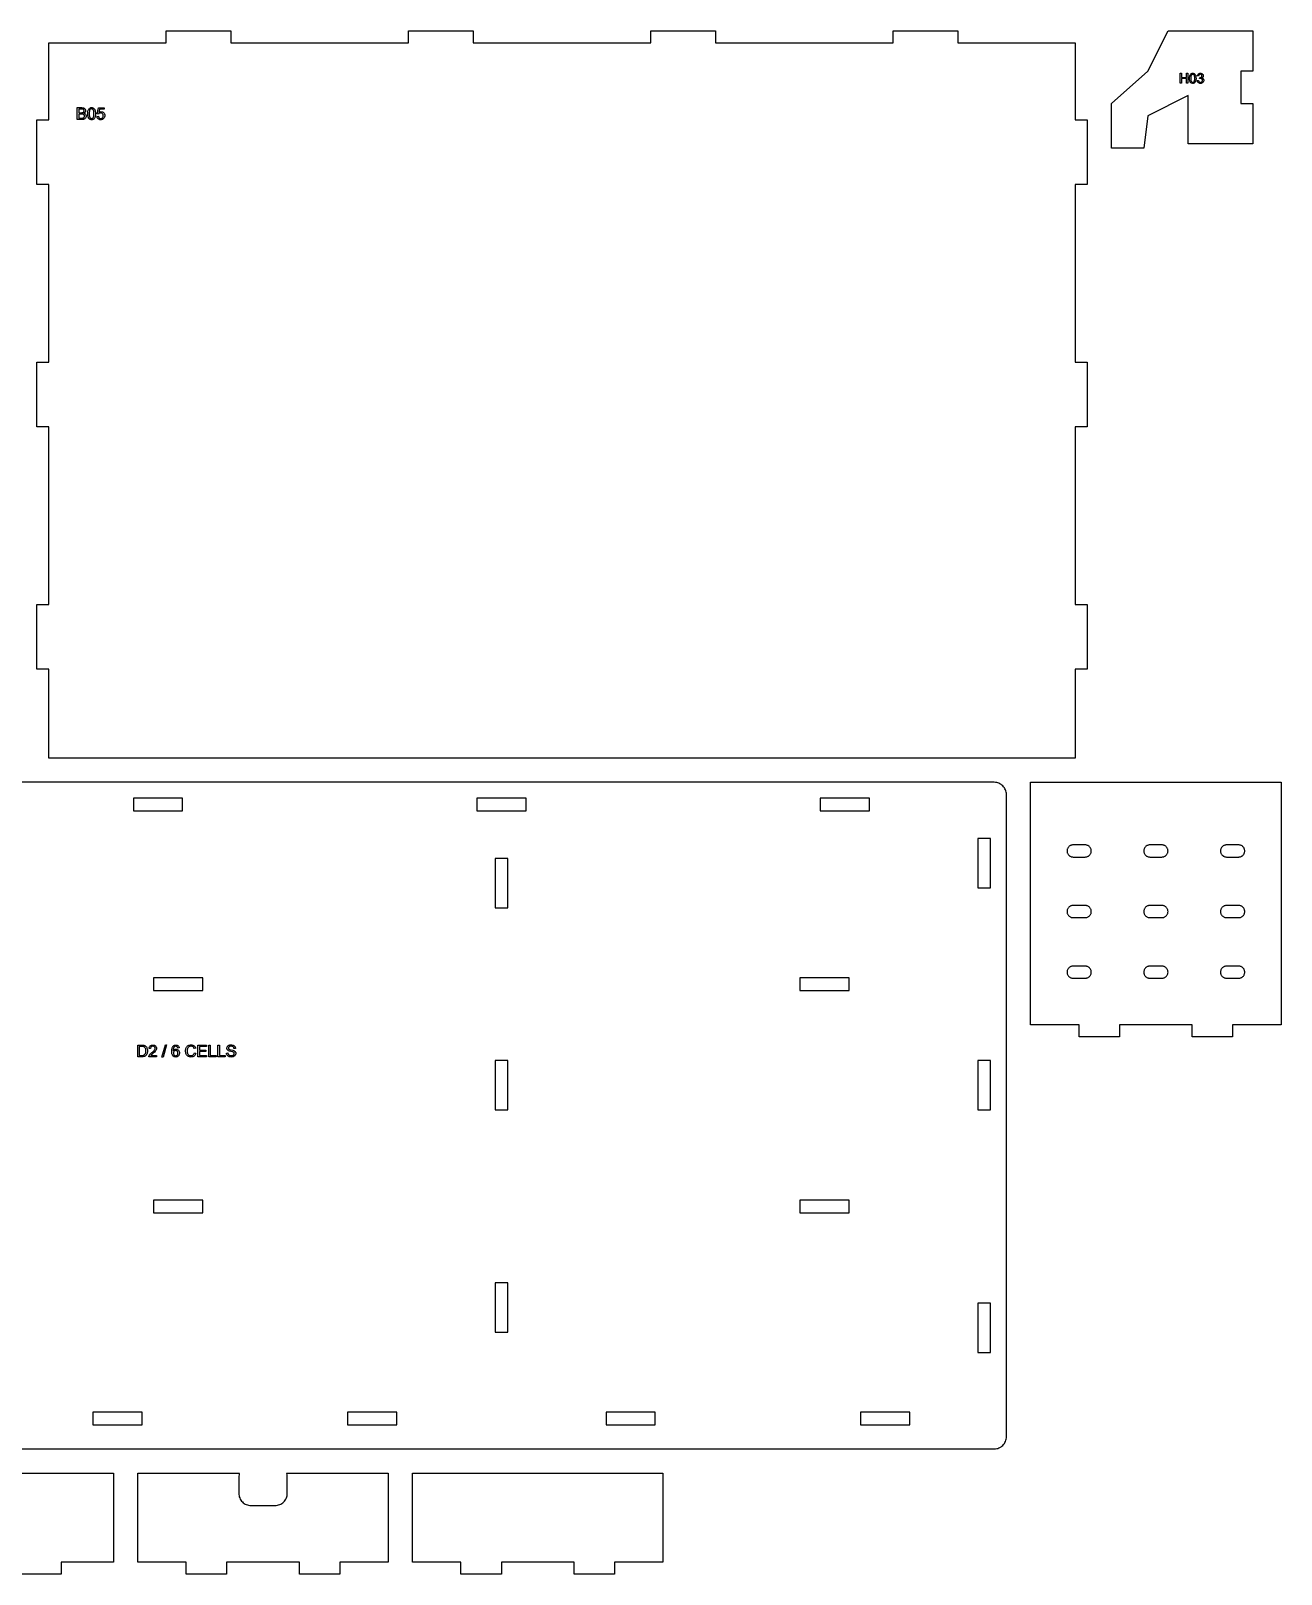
# Model space of a CAD drawing. Header units: millimetres. Extents: x 6 to 580, y -392 to -6.
# Drawn here: x 270.5 to 580, y -388 to -6 of the extents above; entities that cross this region are included whole.
import ezdxf

# ---------------------------------------------------------------- set-up
doc = ezdxf.new("R2010")
doc.units = ezdxf.units.MM
for name, color, linetype in [('cut_inner', 7, 'Continuous'), ('cut_outer', 7, 'Continuous'), ('engrave', 5, 'Continuous')]:
    doc.layers.add(name, color=color, linetype=linetype)

msp = doc.modelspace()

# ---------------------------------------------------------------- linework, layer by layer
at = {"layer": 'cut_inner'}
for points in [[(295.9, -199.07), (308.1, -199.07), (308.1, -195.93), (295.9, -195.93)], [(380.9, -199.07), (393.1, -199.07), (393.1, -195.93), (380.9, -195.93)], [(465.9, -199.07), (478.1, -199.07), (478.1, -195.93), (465.9, -195.93)], [(504.93, -218.1), (508.07, -218.1), (508.07, -205.9), (504.93, -205.9)], [(528.5, -210.5), (531.5, -210.5), (531.65, -210.49), (531.79, -210.47), (531.94, -210.44), (532.07, -210.39), (532.21, -210.32), (532.33, -210.25), (532.45, -210.16), (532.56, -210.06), (532.66, -209.95), (532.75, -209.83), (532.82, -209.71), (532.89, -209.57), (532.94, -209.44), (532.97, -209.29), (532.99, -209.15), (533, -209), (533, -209), (532.99, -208.85), (532.97, -208.71), (532.94, -208.56), (532.89, -208.43), (532.82, -208.29), (532.75, -208.17), (532.66, -208.05), (532.56, -207.94), (532.45, -207.84), (532.33, -207.75), (532.21, -207.68), (532.07, -207.61), (531.94, -207.56), (531.79, -207.53), (531.65, -207.51), (531.5, -207.5), (528.5, -207.5), (528.35, -207.51), (528.21, -207.53), (528.06, -207.56), (527.93, -207.61), (527.79, -207.68), (527.67, -207.75), (527.55, -207.84), (527.44, -207.94), (527.34, -208.05), (527.25, -208.17), (527.18, -208.29), (527.11, -208.43), (527.06, -208.56), (527.03, -208.71), (527.01, -208.85), (527, -209), (527, -209), (527.01, -209.15), (527.03, -209.29), (527.06, -209.44), (527.11, -209.57), (527.18, -209.71), (527.25, -209.83), (527.34, -209.95), (527.44, -210.06), (527.55, -210.16), (527.67, -210.25), (527.79, -210.32), (527.93, -210.39), (528.06, -210.44), (528.21, -210.47), (528.35, -210.49), (528.5, -210.5)], [(547.5, -210.5), (550.5, -210.5), (550.65, -210.49), (550.79, -210.47), (550.94, -210.44), (551.07, -210.39), (551.21, -210.32), (551.33, -210.25), (551.45, -210.16), (551.56, -210.06), (551.66, -209.95), (551.75, -209.83), (551.82, -209.71), (551.89, -209.57), (551.94, -209.44), (551.97, -209.29), (551.99, -209.15), (552, -209), (552, -209), (551.99, -208.85), (551.97, -208.71), (551.94, -208.56), (551.89, -208.43), (551.82, -208.29), (551.75, -208.17), (551.66, -208.05), (551.56, -207.94), (551.45, -207.84), (551.33, -207.75), (551.21, -207.68), (551.07, -207.61), (550.94, -207.56), (550.79, -207.53), (550.65, -207.51), (550.5, -207.5), (547.5, -207.5), (547.35, -207.51), (547.21, -207.53), (547.06, -207.56), (546.93, -207.61), (546.79, -207.68), (546.67, -207.75), (546.55, -207.84), (546.44, -207.94), (546.34, -208.05), (546.25, -208.17), (546.18, -208.29), (546.11, -208.43), (546.06, -208.56), (546.03, -208.71), (546.01, -208.85), (546, -209), (546, -209), (546.01, -209.15), (546.03, -209.29), (546.06, -209.44), (546.11, -209.57), (546.18, -209.71), (546.25, -209.83), (546.34, -209.95), (546.44, -210.06), (546.55, -210.16), (546.67, -210.25), (546.79, -210.32), (546.93, -210.39), (547.06, -210.44), (547.21, -210.47), (547.35, -210.49), (547.5, -210.5)], [(566.5, -210.5), (569.5, -210.5), (569.65, -210.49), (569.79, -210.47), (569.94, -210.44), (570.07, -210.39), (570.21, -210.32), (570.33, -210.25), (570.45, -210.16), (570.56, -210.06), (570.66, -209.95), (570.75, -209.83), (570.82, -209.71), (570.89, -209.57), (570.94, -209.44), (570.97, -209.29), (570.99, -209.15), (571, -209), (571, -209), (570.99, -208.85), (570.97, -208.71), (570.94, -208.56), (570.89, -208.43), (570.82, -208.29), (570.75, -208.17), (570.66, -208.05), (570.56, -207.94), (570.45, -207.84), (570.33, -207.75), (570.21, -207.68), (570.07, -207.61), (569.94, -207.56), (569.79, -207.53), (569.65, -207.51), (569.5, -207.5), (566.5, -207.5), (566.35, -207.51), (566.21, -207.53), (566.06, -207.56), (565.93, -207.61), (565.79, -207.68), (565.67, -207.75), (565.55, -207.84), (565.44, -207.94), (565.34, -208.05), (565.25, -208.17), (565.18, -208.29), (565.11, -208.43), (565.06, -208.56), (565.03, -208.71), (565.01, -208.85), (565, -209), (565, -209), (565.01, -209.15), (565.03, -209.29), (565.06, -209.44), (565.11, -209.57), (565.18, -209.71), (565.25, -209.83), (565.34, -209.95), (565.44, -210.06), (565.55, -210.16), (565.67, -210.25), (565.79, -210.32), (565.93, -210.39), (566.06, -210.44), (566.21, -210.47), (566.35, -210.49), (566.5, -210.5)], [(385.43, -223.1), (388.57, -223.1), (388.57, -210.9), (385.43, -210.9)], [(528.5, -225.5), (531.5, -225.5), (531.65, -225.49), (531.79, -225.47), (531.94, -225.44), (532.07, -225.39), (532.21, -225.32), (532.33, -225.25), (532.45, -225.16), (532.56, -225.06), (532.66, -224.95), (532.75, -224.83), (532.82, -224.71), (532.89, -224.57), (532.94, -224.44), (532.97, -224.29), (532.99, -224.15), (533, -224), (533, -224), (532.99, -223.85), (532.97, -223.71), (532.94, -223.56), (532.89, -223.43), (532.82, -223.29), (532.75, -223.17), (532.66, -223.05), (532.56, -222.94), (532.45, -222.84), (532.33, -222.75), (532.21, -222.68), (532.07, -222.61), (531.94, -222.56), (531.79, -222.53), (531.65, -222.51), (531.5, -222.5), (528.5, -222.5), (528.35, -222.51), (528.21, -222.53), (528.06, -222.56), (527.93, -222.61), (527.79, -222.68), (527.67, -222.75), (527.55, -222.84), (527.44, -222.94), (527.34, -223.05), (527.25, -223.17), (527.18, -223.29), (527.11, -223.43), (527.06, -223.56), (527.03, -223.71), (527.01, -223.85), (527, -224), (527, -224), (527.01, -224.15), (527.03, -224.29), (527.06, -224.44), (527.11, -224.57), (527.18, -224.71), (527.25, -224.83), (527.34, -224.95), (527.44, -225.06), (527.55, -225.16), (527.67, -225.25), (527.79, -225.32), (527.93, -225.39), (528.06, -225.44), (528.21, -225.47), (528.35, -225.49), (528.5, -225.5)], [(547.5, -225.5), (550.5, -225.5), (550.65, -225.49), (550.79, -225.47), (550.94, -225.44), (551.07, -225.39), (551.21, -225.32), (551.33, -225.25), (551.45, -225.16), (551.56, -225.06), (551.66, -224.95), (551.75, -224.83), (551.82, -224.71), (551.89, -224.57), (551.94, -224.44), (551.97, -224.29), (551.99, -224.15), (552, -224), (552, -224), (551.99, -223.85), (551.97, -223.71), (551.94, -223.56), (551.89, -223.43), (551.82, -223.29), (551.75, -223.17), (551.66, -223.05), (551.56, -222.94), (551.45, -222.84), (551.33, -222.75), (551.21, -222.68), (551.07, -222.61), (550.94, -222.56), (550.79, -222.53), (550.65, -222.51), (550.5, -222.5), (547.5, -222.5), (547.35, -222.51), (547.21, -222.53), (547.06, -222.56), (546.93, -222.61), (546.79, -222.68), (546.67, -222.75), (546.55, -222.84), (546.44, -222.94), (546.34, -223.05), (546.25, -223.17), (546.18, -223.29), (546.11, -223.43), (546.06, -223.56), (546.03, -223.71), (546.01, -223.85), (546, -224), (546, -224), (546.01, -224.15), (546.03, -224.29), (546.06, -224.44), (546.11, -224.57), (546.18, -224.71), (546.25, -224.83), (546.34, -224.95), (546.44, -225.06), (546.55, -225.16), (546.67, -225.25), (546.79, -225.32), (546.93, -225.39), (547.06, -225.44), (547.21, -225.47), (547.35, -225.49), (547.5, -225.5)], [(566.5, -225.5), (569.5, -225.5), (569.65, -225.49), (569.79, -225.47), (569.94, -225.44), (570.07, -225.39), (570.21, -225.32), (570.33, -225.25), (570.45, -225.16), (570.56, -225.06), (570.66, -224.95), (570.75, -224.83), (570.82, -224.71), (570.89, -224.57), (570.94, -224.44), (570.97, -224.29), (570.99, -224.15), (571, -224), (571, -224), (570.99, -223.85), (570.97, -223.71), (570.94, -223.56), (570.89, -223.43), (570.82, -223.29), (570.75, -223.17), (570.66, -223.05), (570.56, -222.94), (570.45, -222.84), (570.33, -222.75), (570.21, -222.68), (570.07, -222.61), (569.94, -222.56), (569.79, -222.53), (569.65, -222.51), (569.5, -222.5), (566.5, -222.5), (566.35, -222.51), (566.21, -222.53), (566.06, -222.56), (565.93, -222.61), (565.79, -222.68), (565.67, -222.75), (565.55, -222.84), (565.44, -222.94), (565.34, -223.05), (565.25, -223.17), (565.18, -223.29), (565.11, -223.43), (565.06, -223.56), (565.03, -223.71), (565.01, -223.85), (565, -224), (565, -224), (565.01, -224.15), (565.03, -224.29), (565.06, -224.44), (565.11, -224.57), (565.18, -224.71), (565.25, -224.83), (565.34, -224.95), (565.44, -225.06), (565.55, -225.16), (565.67, -225.25), (565.79, -225.32), (565.93, -225.39), (566.06, -225.44), (566.21, -225.47), (566.35, -225.49), (566.5, -225.5)], [(300.9, -243.57), (313.1, -243.57), (313.1, -240.43), (300.9, -240.43)], [(460.9, -243.57), (473.1, -243.57), (473.1, -240.43), (460.9, -240.43)], [(528.5, -240.5), (531.5, -240.5), (531.65, -240.49), (531.79, -240.47), (531.94, -240.44), (532.07, -240.39), (532.21, -240.32), (532.33, -240.25), (532.45, -240.16), (532.56, -240.06), (532.66, -239.95), (532.75, -239.83), (532.82, -239.71), (532.89, -239.57), (532.94, -239.44), (532.97, -239.29), (532.99, -239.15), (533, -239), (533, -239), (532.99, -238.85), (532.97, -238.71), (532.94, -238.56), (532.89, -238.43), (532.82, -238.29), (532.75, -238.17), (532.66, -238.05), (532.56, -237.94), (532.45, -237.84), (532.33, -237.75), (532.21, -237.68), (532.07, -237.61), (531.94, -237.56), (531.79, -237.53), (531.65, -237.51), (531.5, -237.5), (528.5, -237.5), (528.35, -237.51), (528.21, -237.53), (528.06, -237.56), (527.93, -237.61), (527.79, -237.68), (527.67, -237.75), (527.55, -237.84), (527.44, -237.94), (527.34, -238.05), (527.25, -238.17), (527.18, -238.29), (527.11, -238.43), (527.06, -238.56), (527.03, -238.71), (527.01, -238.85), (527, -239), (527, -239), (527.01, -239.15), (527.03, -239.29), (527.06, -239.44), (527.11, -239.57), (527.18, -239.71), (527.25, -239.83), (527.34, -239.95), (527.44, -240.06), (527.55, -240.16), (527.67, -240.25), (527.79, -240.32), (527.93, -240.39), (528.06, -240.44), (528.21, -240.47), (528.35, -240.49), (528.5, -240.5)], [(547.5, -240.5), (550.5, -240.5), (550.65, -240.49), (550.79, -240.47), (550.94, -240.44), (551.07, -240.39), (551.21, -240.32), (551.33, -240.25), (551.45, -240.16), (551.56, -240.06), (551.66, -239.95), (551.75, -239.83), (551.82, -239.71), (551.89, -239.57), (551.94, -239.44), (551.97, -239.29), (551.99, -239.15), (552, -239), (552, -239), (551.99, -238.85), (551.97, -238.71), (551.94, -238.56), (551.89, -238.43), (551.82, -238.29), (551.75, -238.17), (551.66, -238.05), (551.56, -237.94), (551.45, -237.84), (551.33, -237.75), (551.21, -237.68), (551.07, -237.61), (550.94, -237.56), (550.79, -237.53), (550.65, -237.51), (550.5, -237.5), (547.5, -237.5), (547.35, -237.51), (547.21, -237.53), (547.06, -237.56), (546.93, -237.61), (546.79, -237.68), (546.67, -237.75), (546.55, -237.84), (546.44, -237.94), (546.34, -238.05), (546.25, -238.17), (546.18, -238.29), (546.11, -238.43), (546.06, -238.56), (546.03, -238.71), (546.01, -238.85), (546, -239), (546, -239), (546.01, -239.15), (546.03, -239.29), (546.06, -239.44), (546.11, -239.57), (546.18, -239.71), (546.25, -239.83), (546.34, -239.95), (546.44, -240.06), (546.55, -240.16), (546.67, -240.25), (546.79, -240.32), (546.93, -240.39), (547.06, -240.44), (547.21, -240.47), (547.35, -240.49), (547.5, -240.5)], [(566.5, -240.5), (569.5, -240.5), (569.65, -240.49), (569.79, -240.47), (569.94, -240.44), (570.07, -240.39), (570.21, -240.32), (570.33, -240.25), (570.45, -240.16), (570.56, -240.06), (570.66, -239.95), (570.75, -239.83), (570.82, -239.71), (570.89, -239.57), (570.94, -239.44), (570.97, -239.29), (570.99, -239.15), (571, -239), (571, -239), (570.99, -238.85), (570.97, -238.71), (570.94, -238.56), (570.89, -238.43), (570.82, -238.29), (570.75, -238.17), (570.66, -238.05), (570.56, -237.94), (570.45, -237.84), (570.33, -237.75), (570.21, -237.68), (570.07, -237.61), (569.94, -237.56), (569.79, -237.53), (569.65, -237.51), (569.5, -237.5), (566.5, -237.5), (566.35, -237.51), (566.21, -237.53), (566.06, -237.56), (565.93, -237.61), (565.79, -237.68), (565.67, -237.75), (565.55, -237.84), (565.44, -237.94), (565.34, -238.05), (565.25, -238.17), (565.18, -238.29), (565.11, -238.43), (565.06, -238.56), (565.03, -238.71), (565.01, -238.85), (565, -239), (565, -239), (565.01, -239.15), (565.03, -239.29), (565.06, -239.44), (565.11, -239.57), (565.18, -239.71), (565.25, -239.83), (565.34, -239.95), (565.44, -240.06), (565.55, -240.16), (565.67, -240.25), (565.79, -240.32), (565.93, -240.39), (566.06, -240.44), (566.21, -240.47), (566.35, -240.49), (566.5, -240.5)], [(385.43, -273.1), (388.57, -273.1), (388.57, -260.9), (385.43, -260.9)], [(504.93, -273.1), (508.07, -273.1), (508.07, -260.9), (504.93, -260.9)], [(300.9, -298.57), (313.1, -298.57), (313.1, -295.43), (300.9, -295.43)], [(460.9, -298.57), (473.1, -298.57), (473.1, -295.43), (460.9, -295.43)], [(385.43, -328.1), (388.57, -328.1), (388.57, -315.9), (385.43, -315.9)], [(504.93, -333.1), (508.07, -333.1), (508.07, -320.9), (504.93, -320.9)], [(285.9, -351.07), (298.1, -351.07), (298.1, -347.93), (285.9, -347.93)], [(348.9, -351.07), (361.1, -351.07), (361.1, -347.93), (348.9, -347.93)], [(412.9, -351.07), (425.1, -351.07), (425.1, -347.93), (412.9, -347.93)], [(475.9, -351.07), (488.1, -351.07), (488.1, -347.93), (475.9, -347.93)]]:
    msp.add_lwpolyline(points, close=True, dxfattribs=at)
at = {"layer": 'cut_outer'}
for points in [[(275, -148), (275, -104), (272, -104), (272, -88), (275, -88), (275, -44), (272, -44), (272, -28), (275, -28), (275, -9), (304, -9), (304, -6), (320, -6), (320, -9), (364, -9), (364, -6), (380, -6), (380, -9), (424, -9), (424, -6), (440, -6), (440, -9), (484, -9), (484, -6), (500, -6), (500, -9), (529, -9), (529, -28), (532, -28), (532, -44), (529, -44), (529, -88), (532, -88), (532, -104), (529, -104), (529, -148), (532, -148), (532, -164), (529, -164), (529, -186), (275, -186), (275, -164), (272, -164), (272, -148)], [(573, -34), (570, -34), (557, -34), (557, -22), (547, -27), (546, -35), (538, -35), (538, -24), (547, -16), (552, -6), (570, -6), (573, -6), (573, -16), (570, -16), (570, -22), (570, -24), (573, -24)], [(540, -255), (530, -255), (530, -252), (518, -252), (518, -192), (580, -192), (580, -252), (568, -252), (568, -255), (558, -255), (558, -252), (540, -252)], [(237, -388), (225, -388), (225, -385), (213, -385), (213, -363), (291, -363), (291, -385), (278, -385), (278, -388), (266, -388), (266, -385), (237, -385)], [(309, -388), (309, -385), (297, -385), (297, -363), (322.18, -363), (322.13, -363.13), (322.06, -363.41), (322.01, -363.71), (322, -364), (322, -368), (322.01, -368.29), (322.06, -368.59), (322.13, -368.87), (322.23, -369.15), (322.35, -369.41), (322.51, -369.67), (322.68, -369.9), (322.88, -370.12), (323.1, -370.32), (323.33, -370.49), (323.59, -370.65), (323.85, -370.77), (324.13, -370.87), (324.41, -370.94), (324.71, -370.99), (325, -371), (331, -371), (331.29, -370.99), (331.59, -370.94), (331.87, -370.87), (332.15, -370.77), (332.41, -370.65), (332.67, -370.49), (332.9, -370.32), (333.12, -370.12), (333.32, -369.9), (333.49, -369.67), (333.65, -369.41), (333.77, -369.15), (333.87, -368.87), (333.94, -368.59), (333.99, -368.29), (334, -368), (334, -364), (333.99, -363.71), (333.94, -363.41), (333.87, -363.13), (333.82, -363), (359, -363), (359, -385), (347, -385), (347, -388), (337, -388), (337, -385), (319, -385), (319, -388)], [(387, -388), (377, -388), (377, -385), (365, -385), (365, -363), (427, -363), (427, -385), (415, -385), (415, -388), (405, -388), (405, -385), (387, -385)]]:
    msp.add_lwpolyline(points, close=True, dxfattribs=at)
msp.add_lwpolyline([(265, -357), (509, -357), (509.29, -356.99), (509.59, -356.94), (509.87, -356.87), (510.15, -356.77), (510.41, -356.65), (510.67, -356.49), (510.9, -356.32), (511.12, -356.12), (511.32, -355.9), (511.49, -355.67), (511.65, -355.41), (511.77, -355.15), (511.87, -354.87), (511.94, -354.59), (511.99, -354.29), (512, -354), (512, -195), (511.99, -194.71), (511.94, -194.41), (511.87, -194.13), (511.77, -193.85), (511.65, -193.59), (511.49, -193.33), (511.32, -193.1), (511.12, -192.88), (510.9, -192.68), (510.67, -192.51), (510.41, -192.35), (510.15, -192.23), (509.87, -192.13), (509.59, -192.06), (509.29, -192.01), (509, -192), (265, -192)], dxfattribs=at)
at = {"layer": 'engrave'}
for points in [[(555, -18.96), (555, -16.51), (555.32, -16.51), (555.32, -17.51), (556.6, -17.51), (556.6, -16.51), (556.92, -16.51), (556.92, -18.96), (556.6, -18.96), (556.6, -17.8), (555.32, -17.8), (555.32, -18.96), (555, -18.96)], [(557.34, -17.75), (557.34, -17.54), (557.36, -17.36), (557.39, -17.19), (557.43, -17.05), (557.48, -16.93), (557.54, -16.82), (557.61, -16.72), (557.69, -16.64), (557.78, -16.58), (557.89, -16.54), (558.01, -16.51), (558.13, -16.5), (558.23, -16.5), (558.32, -16.52), (558.4, -16.54), (558.48, -16.58), (558.55, -16.62), (558.62, -16.68), (558.67, -16.74), (558.72, -16.81), (558.81, -16.97), (558.88, -17.17), (558.92, -17.42), (558.93, -17.75), (558.93, -17.95), (558.91, -18.14), (558.88, -18.3), (558.84, -18.45), (558.79, -18.57), (558.73, -18.68), (558.66, -18.77), (558.58, -18.85), (558.49, -18.92), (558.38, -18.96), (558.26, -18.99), (558.13, -19), (557.97, -18.98), (557.82, -18.93), (557.69, -18.86), (557.58, -18.74), (557.52, -18.66), (557.47, -18.57), (557.43, -18.46), (557.4, -18.34), (557.35, -18.07), (557.34, -17.75)], [(557.65, -17.75), (557.65, -18.03), (557.68, -18.25), (557.72, -18.43), (557.79, -18.55), (557.86, -18.64), (557.94, -18.7), (558.03, -18.74), (558.13, -18.75), (558.23, -18.74), (558.32, -18.7), (558.41, -18.64), (558.48, -18.55), (558.54, -18.43), (558.59, -18.25), (558.61, -18.03), (558.62, -17.75), (558.61, -17.47), (558.59, -17.25), (558.54, -17.07), (558.48, -16.95), (558.41, -16.86), (558.32, -16.8), (558.23, -16.76), (558.13, -16.75), (558.03, -16.76), (557.94, -16.79), (557.87, -16.85), (557.8, -16.92), (557.73, -17.06), (557.68, -17.24), (557.65, -17.47), (557.65, -17.75)], [(559.24, -18.31), (559.54, -18.27), (559.57, -18.39), (559.61, -18.49), (559.66, -18.57), (559.72, -18.64), (559.78, -18.69), (559.85, -18.72), (559.93, -18.74), (560.02, -18.75), (560.12, -18.74), (560.21, -18.71), (560.3, -18.67), (560.38, -18.6), (560.44, -18.53), (560.49, -18.44), (560.51, -18.34), (560.52, -18.24), (560.51, -18.14), (560.49, -18.05), (560.45, -17.97), (560.39, -17.9), (560.32, -17.84), (560.23, -17.8), (560.14, -17.77), (560.04, -17.77), (559.95, -17.77), (559.83, -17.8), (559.86, -17.53), (559.91, -17.54), (560.01, -17.53), (560.1, -17.51), (560.18, -17.48), (560.26, -17.44), (560.33, -17.38), (560.37, -17.31), (560.4, -17.23), (560.41, -17.13), (560.41, -17.05), (560.38, -16.98), (560.35, -16.91), (560.3, -16.86), (560.24, -16.81), (560.17, -16.77), (560.1, -16.75), (560.01, -16.75), (559.93, -16.75), (559.85, -16.77), (559.78, -16.81), (559.72, -16.86), (559.67, -16.92), (559.62, -16.99), (559.59, -17.08), (559.57, -17.19), (559.27, -17.13), (559.31, -16.99), (559.36, -16.87), (559.43, -16.76), (559.52, -16.67), (559.62, -16.59), (559.74, -16.54), (559.87, -16.51), (560.01, -16.5), (560.1, -16.51), (560.2, -16.52), (560.29, -16.55), (560.37, -16.59), (560.45, -16.63), (560.52, -16.69), (560.58, -16.75), (560.63, -16.82), (560.67, -16.9), (560.7, -16.97), (560.72, -17.05), (560.72, -17.14), (560.72, -17.21), (560.7, -17.29), (560.67, -17.36), (560.64, -17.42), (560.59, -17.49), (560.53, -17.54), (560.46, -17.59), (560.38, -17.63), (560.49, -17.66), (560.58, -17.71), (560.65, -17.77), (560.72, -17.84), (560.77, -17.92), (560.81, -18.02), (560.83, -18.12), (560.84, -18.23), (560.83, -18.39), (560.78, -18.53), (560.71, -18.66), (560.61, -18.78), (560.48, -18.87), (560.34, -18.94), (560.19, -18.99), (560.02, -19), (559.86, -18.99), (559.72, -18.95), (559.6, -18.89), (559.48, -18.81), (559.39, -18.71), (559.31, -18.59), (559.27, -18.46), (559.24, -18.31)], [(282, -27.95), (282, -25.01), (283.1, -25.01), (283.26, -25.02), (283.41, -25.03), (283.53, -25.06), (283.64, -25.1), (283.74, -25.15), (283.82, -25.21), (283.9, -25.29), (283.96, -25.38), (284.01, -25.47), (284.05, -25.57), (284.07, -25.66), (284.08, -25.76), (284.07, -25.86), (284.05, -25.95), (284.02, -26.03), (283.97, -26.12), (283.92, -26.2), (283.85, -26.27), (283.76, -26.33), (283.67, -26.39), (283.79, -26.43), (283.9, -26.49), (284, -26.57), (284.08, -26.65), (284.14, -26.75), (284.18, -26.86), (284.21, -26.97), (284.22, -27.1), (284.21, -27.2), (284.2, -27.3), (284.17, -27.39), (284.13, -27.48), (284.03, -27.64), (283.98, -27.7), (283.92, -27.76), (283.77, -27.84), (283.59, -27.9), (283.38, -27.94), (283.12, -27.95), (282, -27.95)], [(282.39, -26.25), (283.02, -26.25), (283.25, -26.24), (283.39, -26.21), (283.46, -26.19), (283.52, -26.15), (283.58, -26.11), (283.62, -26.07), (283.65, -26.01), (283.67, -25.95), (283.69, -25.88), (283.69, -25.81), (283.68, -25.67), (283.62, -25.55), (283.58, -25.5), (283.54, -25.46), (283.48, -25.42), (283.42, -25.4), (283.25, -25.37), (282.98, -25.36), (282.39, -25.36), (282.39, -26.25)], [(282.39, -27.6), (283.12, -27.6), (283.38, -27.59), (283.51, -27.56), (283.61, -27.51), (283.69, -27.44), (283.76, -27.35), (283.8, -27.23), (283.82, -27.1), (283.81, -27.02), (283.79, -26.94), (283.77, -26.88), (283.73, -26.81), (283.69, -26.76), (283.63, -26.71), (283.57, -26.67), (283.5, -26.64), (283.32, -26.61), (283.07, -26.59), (282.39, -26.59), (282.39, -27.6)], [(284.61, -26.5), (284.61, -26.25), (284.63, -26.03), (284.67, -25.83), (284.71, -25.66), (284.77, -25.51), (284.85, -25.38), (284.93, -25.27), (285.03, -25.17), (285.15, -25.1), (285.27, -25.04), (285.41, -25.01), (285.57, -25), (285.68, -25.01), (285.79, -25.02), (285.89, -25.05), (285.98, -25.1), (286.07, -25.15), (286.14, -25.21), (286.21, -25.29), (286.27, -25.37), (286.33, -25.46), (286.38, -25.57), (286.46, -25.81), (286.49, -25.95), (286.51, -26.11), (286.52, -26.5), (286.52, -26.75), (286.5, -26.97), (286.46, -27.16), (286.42, -27.34), (286.36, -27.49), (286.28, -27.62), (286.2, -27.73), (286.1, -27.83), (285.99, -27.9), (285.86, -27.96), (285.72, -27.99), (285.57, -28), (285.46, -28), (285.36, -27.98), (285.27, -27.96), (285.19, -27.92), (285.11, -27.88), (285.03, -27.83), (284.96, -27.77), (284.9, -27.7), (284.83, -27.6), (284.77, -27.48), (284.72, -27.36), (284.68, -27.21), (284.65, -27.06), (284.63, -26.89), (284.61, -26.5)], [(284.98, -26.5), (284.99, -26.83), (285.02, -27.1), (285.07, -27.31), (285.11, -27.4), (285.15, -27.46), (285.24, -27.57), (285.34, -27.64), (285.45, -27.69), (285.57, -27.7), (285.68, -27.69), (285.79, -27.64), (285.89, -27.57), (285.98, -27.46), (286.02, -27.4), (286.06, -27.31), (286.11, -27.1), (286.14, -26.83), (286.15, -26.5), (286.14, -26.17), (286.11, -25.9), (286.06, -25.69), (286.02, -25.6), (285.98, -25.54), (285.89, -25.43), (285.79, -25.36), (285.68, -25.31), (285.56, -25.3), (285.44, -25.31), (285.34, -25.35), (285.24, -25.42), (285.16, -25.51), (285.12, -25.58), (285.08, -25.67), (285.02, -25.89), (284.99, -26.17), (284.98, -26.5)], [(286.89, -27.18), (287.27, -27.15), (287.3, -27.28), (287.34, -27.39), (287.39, -27.49), (287.46, -27.56), (287.54, -27.63), (287.63, -27.67), (287.73, -27.69), (287.83, -27.7), (287.96, -27.69), (288.07, -27.65), (288.18, -27.59), (288.27, -27.51), (288.35, -27.4), (288.41, -27.28), (288.44, -27.14), (288.45, -26.99), (288.44, -26.84), (288.41, -26.71), (288.36, -26.6), (288.28, -26.5), (288.19, -26.42), (288.08, -26.37), (287.96, -26.33), (287.83, -26.32), (287.74, -26.33), (287.66, -26.34), (287.59, -26.37), (287.51, -26.4), (287.39, -26.49), (287.29, -26.61), (286.95, -26.56), (287.24, -25.05), (288.7, -25.05), (288.7, -25.4), (287.53, -25.4), (287.37, -26.19), (287.5, -26.11), (287.64, -26.05), (287.78, -26.01), (287.92, -26), (288.11, -26.02), (288.28, -26.07), (288.43, -26.15), (288.57, -26.27), (288.69, -26.41), (288.77, -26.57), (288.82, -26.75), (288.84, -26.95), (288.82, -27.15), (288.78, -27.33), (288.71, -27.49), (288.61, -27.64), (288.53, -27.73), (288.45, -27.8), (288.36, -27.86), (288.27, -27.91), (288.17, -27.95), (288.07, -27.98), (287.95, -27.99), (287.83, -28), (287.64, -27.99), (287.47, -27.94), (287.32, -27.87), (287.18, -27.78), (287.07, -27.65), (286.98, -27.51), (286.92, -27.36), (286.89, -27.18)], [(297, -259.95), (297, -257.05), (298, -257.05), (298.3, -257.06), (298.52, -257.09), (298.64, -257.13), (298.75, -257.17), (298.85, -257.23), (298.94, -257.3), (299.05, -257.4), (299.14, -257.52), (299.22, -257.65), (299.28, -257.79), (299.33, -257.95), (299.37, -258.12), (299.39, -258.3), (299.4, -258.48), (299.39, -258.64), (299.38, -258.8), (299.36, -258.94), (299.32, -259.07), (299.23, -259.3), (299.18, -259.4), (299.12, -259.49), (299, -259.64), (298.86, -259.76), (298.7, -259.84), (298.51, -259.9), (298.29, -259.94), (298.05, -259.95), (297, -259.95)], [(297.38, -259.61), (298, -259.61), (298.26, -259.59), (298.45, -259.55), (298.6, -259.49), (298.71, -259.4), (298.78, -259.33), (298.84, -259.24), (298.88, -259.15), (298.93, -259.04), (298.96, -258.92), (298.98, -258.78), (299, -258.64), (299, -258.48), (298.99, -258.26), (298.97, -258.08), (298.92, -257.91), (298.85, -257.78), (298.77, -257.67), (298.69, -257.57), (298.59, -257.5), (298.49, -257.45), (298.4, -257.43), (298.29, -257.41), (297.99, -257.39), (297.38, -257.39), (297.38, -259.61)], [(301.65, -259.61), (301.65, -259.95), (299.74, -259.95), (299.75, -259.82), (299.78, -259.7), (299.82, -259.61), (299.87, -259.51), (300.01, -259.32), (300.21, -259.11), (300.48, -258.88), (300.7, -258.69), (300.88, -258.53), (301.02, -258.39), (301.12, -258.26), (301.19, -258.15), (301.24, -258.04), (301.27, -257.94), (301.28, -257.84), (301.27, -257.73), (301.25, -257.64), (301.2, -257.55), (301.13, -257.48), (301.05, -257.41), (300.96, -257.37), (300.85, -257.34), (300.74, -257.33), (300.62, -257.34), (300.51, -257.37), (300.41, -257.42), (300.33, -257.49), (300.26, -257.57), (300.21, -257.67), (300.18, -257.79), (300.17, -257.91), (299.8, -257.88), (299.84, -257.68), (299.89, -257.52), (299.98, -257.37), (300.09, -257.25), (300.22, -257.16), (300.37, -257.09), (300.55, -257.05), (300.75, -257.04), (300.94, -257.05), (301.12, -257.1), (301.27, -257.17), (301.41, -257.27), (301.51, -257.39), (301.59, -257.53), (301.64, -257.68), (301.65, -257.84), (301.63, -258.02), (301.58, -258.19), (301.48, -258.36), (301.34, -258.54), (301.12, -258.76), (300.79, -259.05), (300.53, -259.28), (300.38, -259.42), (300.3, -259.51), (300.23, -259.61), (301.65, -259.61)], [(302.99, -260), (303.84, -257), (304.12, -257), (303.28, -260), (302.99, -260)], [(307.26, -257.76), (306.91, -257.79), (306.85, -257.61), (306.81, -257.54), (306.77, -257.48), (306.7, -257.42), (306.61, -257.37), (306.52, -257.34), (306.42, -257.33), (306.34, -257.34), (306.26, -257.35), (306.19, -257.38), (306.12, -257.43), (306.04, -257.49), (305.97, -257.58), (305.91, -257.67), (305.85, -257.78), (305.81, -257.91), (305.78, -258.07), (305.76, -258.25), (305.75, -258.45), (305.82, -258.36), (305.9, -258.28), (305.98, -258.22), (306.07, -258.16), (306.16, -258.12), (306.26, -258.09), (306.36, -258.07), (306.46, -258.07), (306.63, -258.08), (306.79, -258.13), (306.93, -258.22), (307.06, -258.33), (307.17, -258.47), (307.25, -258.63), (307.3, -258.81), (307.31, -259.01), (307.31, -259.14), (307.28, -259.27), (307.25, -259.4), (307.2, -259.52), (307.13, -259.63), (307.06, -259.72), (306.97, -259.81), (306.87, -259.88), (306.77, -259.93), (306.65, -259.97), (306.53, -259.99), (306.41, -260), (306.3, -259.99), (306.19, -259.98), (306.09, -259.95), (306, -259.92), (305.91, -259.87), (305.83, -259.82), (305.75, -259.75), (305.68, -259.67), (305.61, -259.58), (305.56, -259.48), (305.51, -259.37), (305.47, -259.24), (305.44, -259.1), (305.42, -258.94), (305.4, -258.59), (305.4, -258.39), (305.42, -258.2), (305.44, -258.03), (305.48, -257.87), (305.52, -257.72), (305.57, -257.59), (305.64, -257.47), (305.71, -257.37), (305.78, -257.29), (305.86, -257.22), (305.94, -257.17), (306.03, -257.12), (306.12, -257.08), (306.22, -257.06), (306.33, -257.04), (306.44, -257.04), (306.6, -257.05), (306.75, -257.09), (306.88, -257.15), (307, -257.23), (307.1, -257.33), (307.18, -257.46), (307.23, -257.6), (307.26, -257.76)], [(305.81, -259.01), (305.83, -259.19), (305.89, -259.36), (305.93, -259.44), (305.98, -259.51), (306.04, -259.57), (306.1, -259.62), (306.18, -259.66), (306.25, -259.69), (306.32, -259.7), (306.4, -259.71), (306.51, -259.7), (306.61, -259.66), (306.7, -259.6), (306.79, -259.53), (306.86, -259.43), (306.91, -259.31), (306.94, -259.18), (306.95, -259.03), (306.94, -258.89), (306.91, -258.76), (306.86, -258.65), (306.79, -258.56), (306.7, -258.48), (306.61, -258.43), (306.5, -258.39), (306.39, -258.38), (306.27, -258.39), (306.16, -258.43), (306.06, -258.48), (305.98, -258.56), (305.9, -258.65), (305.85, -258.76), (305.82, -258.88), (305.81, -259.01)], [(311.01, -258.93), (311.39, -259.03), (311.32, -259.25), (311.22, -259.45), (311.1, -259.61), (310.96, -259.75), (310.79, -259.86), (310.61, -259.94), (310.41, -259.98), (310.19, -260), (309.97, -259.99), (309.77, -259.95), (309.59, -259.89), (309.43, -259.81), (309.29, -259.7), (309.17, -259.58), (309.07, -259.43), (308.98, -259.26), (308.91, -259.07), (308.87, -258.88), (308.84, -258.68), (308.83, -258.48), (308.84, -258.26), (308.87, -258.05), (308.93, -257.86), (309, -257.69), (309.1, -257.53), (309.21, -257.39), (309.34, -257.27), (309.49, -257.18), (309.66, -257.1), (309.83, -257.04), (310.01, -257.01), (310.2, -257), (310.41, -257.01), (310.6, -257.06), (310.77, -257.12), (310.93, -257.22), (311.07, -257.34), (311.18, -257.49), (311.27, -257.66), (311.34, -257.84), (310.97, -257.93), (310.91, -257.79), (310.84, -257.66), (310.76, -257.56), (310.67, -257.47), (310.57, -257.41), (310.46, -257.36), (310.33, -257.34), (310.19, -257.33), (310.03, -257.34), (309.88, -257.37), (309.75, -257.42), (309.63, -257.49), (309.53, -257.58), (309.44, -257.68), (309.37, -257.79), (309.31, -257.92), (309.27, -258.06), (309.25, -258.19), (309.23, -258.33), (309.22, -258.48), (309.23, -258.66), (309.25, -258.82), (309.28, -258.98), (309.33, -259.12), (309.39, -259.25), (309.47, -259.36), (309.56, -259.46), (309.67, -259.53), (309.78, -259.59), (309.9, -259.64), (310.03, -259.66), (310.16, -259.67), (310.31, -259.66), (310.46, -259.62), (310.59, -259.57), (310.71, -259.49), (310.81, -259.38), (310.89, -259.25), (310.96, -259.11), (311.01, -258.93)], [(311.87, -259.95), (311.87, -257.05), (313.97, -257.05), (313.97, -257.39), (312.26, -257.39), (312.26, -258.28), (313.86, -258.28), (313.86, -258.62), (312.26, -258.62), (312.26, -259.61), (314.04, -259.61), (314.04, -259.95), (311.87, -259.95)], [(314.55, -259.95), (314.55, -257.05), (314.94, -257.05), (314.94, -259.61), (316.37, -259.61), (316.37, -259.95), (314.55, -259.95)], [(316.81, -259.95), (316.81, -257.05), (317.19, -257.05), (317.19, -259.61), (318.62, -259.61), (318.62, -259.95), (316.81, -259.95)], [(318.95, -259.02), (319.31, -258.99), (319.33, -259.09), (319.35, -259.18), (319.39, -259.27), (319.43, -259.34), (319.48, -259.41), (319.55, -259.47), (319.63, -259.52), (319.72, -259.57), (319.82, -259.61), (319.93, -259.63), (320.04, -259.65), (320.16, -259.66), (320.37, -259.64), (320.55, -259.59), (320.63, -259.55), (320.7, -259.51), (320.76, -259.47), (320.8, -259.41), (320.84, -259.35), (320.86, -259.29), (320.88, -259.23), (320.89, -259.16), (320.88, -259.1), (320.87, -259.04), (320.84, -258.98), (320.81, -258.92), (320.76, -258.88), (320.7, -258.83), (320.54, -258.75), (320.36, -258.7), (320.03, -258.61), (319.69, -258.52), (319.47, -258.43), (319.37, -258.37), (319.29, -258.31), (319.22, -258.24), (319.16, -258.16), (319.11, -258.08), (319.08, -257.99), (319.06, -257.9), (319.06, -257.8), (319.06, -257.69), (319.09, -257.59), (319.13, -257.49), (319.18, -257.39), (319.25, -257.3), (319.33, -257.22), (319.43, -257.15), (319.55, -257.1), (319.67, -257.06), (319.8, -257.02), (319.93, -257.01), (320.08, -257), (320.23, -257.01), (320.38, -257.03), (320.52, -257.06), (320.65, -257.1), (320.76, -257.16), (320.86, -257.23), (320.95, -257.31), (321.03, -257.41), (321.08, -257.51), (321.13, -257.62), (321.16, -257.74), (321.17, -257.87), (320.8, -257.89), (320.78, -257.77), (320.74, -257.65), (320.68, -257.56), (320.6, -257.48), (320.5, -257.42), (320.39, -257.37), (320.25, -257.35), (320.09, -257.34), (319.93, -257.35), (319.79, -257.37), (319.68, -257.41), (319.59, -257.47), (319.52, -257.53), (319.47, -257.61), (319.44, -257.69), (319.43, -257.77), (319.43, -257.85), (319.45, -257.92), (319.49, -257.98), (319.54, -258.03), (319.62, -258.08), (319.74, -258.13), (319.91, -258.19), (320.12, -258.24), (320.51, -258.34), (320.76, -258.42), (320.88, -258.49), (320.98, -258.56), (321.07, -258.63), (321.13, -258.72), (321.19, -258.81), (321.23, -258.91), (321.25, -259.02), (321.26, -259.13), (321.25, -259.25), (321.22, -259.36), (321.18, -259.46), (321.12, -259.57), (321.05, -259.66), (320.96, -259.75), (320.86, -259.82), (320.74, -259.89), (320.61, -259.94), (320.48, -259.97), (320.33, -259.99), (320.18, -260), (319.99, -259.99), (319.82, -259.97), (319.66, -259.94), (319.52, -259.89), (319.4, -259.82), (319.29, -259.74), (319.19, -259.65), (319.11, -259.54), (319.04, -259.42), (318.99, -259.29), (318.96, -259.16), (318.95, -259.02)]]:
    msp.add_lwpolyline(points, close=True, dxfattribs=at)

doc.saveas('drawing.dxf')
